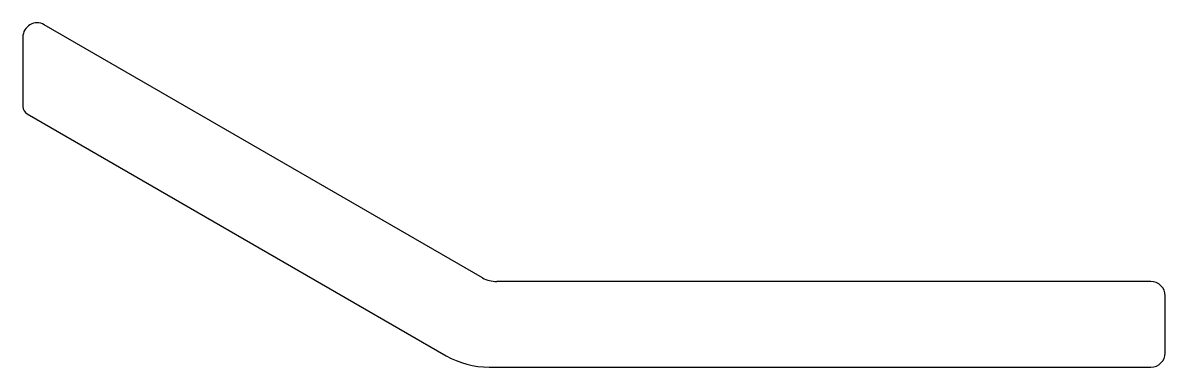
# Model space of a CAD drawing. Extents: x 1420.7 to 1460.7, y 1947.8 to 1959.8.
import ezdxf

# ---------------------------------------------------------------- set-up
doc = ezdxf.new("R2010")
doc.units = 0
doc.layers.get('0').update_dxf_attribs({"linetype": 'CONTINUOUS'})

msp = doc.modelspace()

# ---------------------------------------------------------------- linework, layer by layer
for p, q in [((1436.84, 1950.885), (1421.489, 1959.748)), ((1420.739, 1959.315), (1420.739, 1956.888)), ((1420.893, 1956.628), (1435.563, 1948.158)), ((1460.239, 1950.756), (1437.331, 1950.756)), ((1460.739, 1948.257), (1460.739, 1950.257)), ((1437.064, 1947.756), (1460.239, 1947.756))]:
    msp.add_line(p, q)
for centre, radius, start, end in [((1421.239, 1959.315), 0.5, 59.9999, 180.025), ((1421.039, 1956.89), 0.3, 180.5175, 240.9287), ((1437.331, 1951.756), 1, 240.5777, 270.025), ((1460.239, 1950.256), 0.5, 0.025, 90.025), ((1437.063, 1950.756), 3, 239.9995, 270.025), ((1460.239, 1948.256), 0.5, 270.025, 0.025)]:
    msp.add_arc(centre, radius, start, end)

doc.saveas('drawing.dxf')
